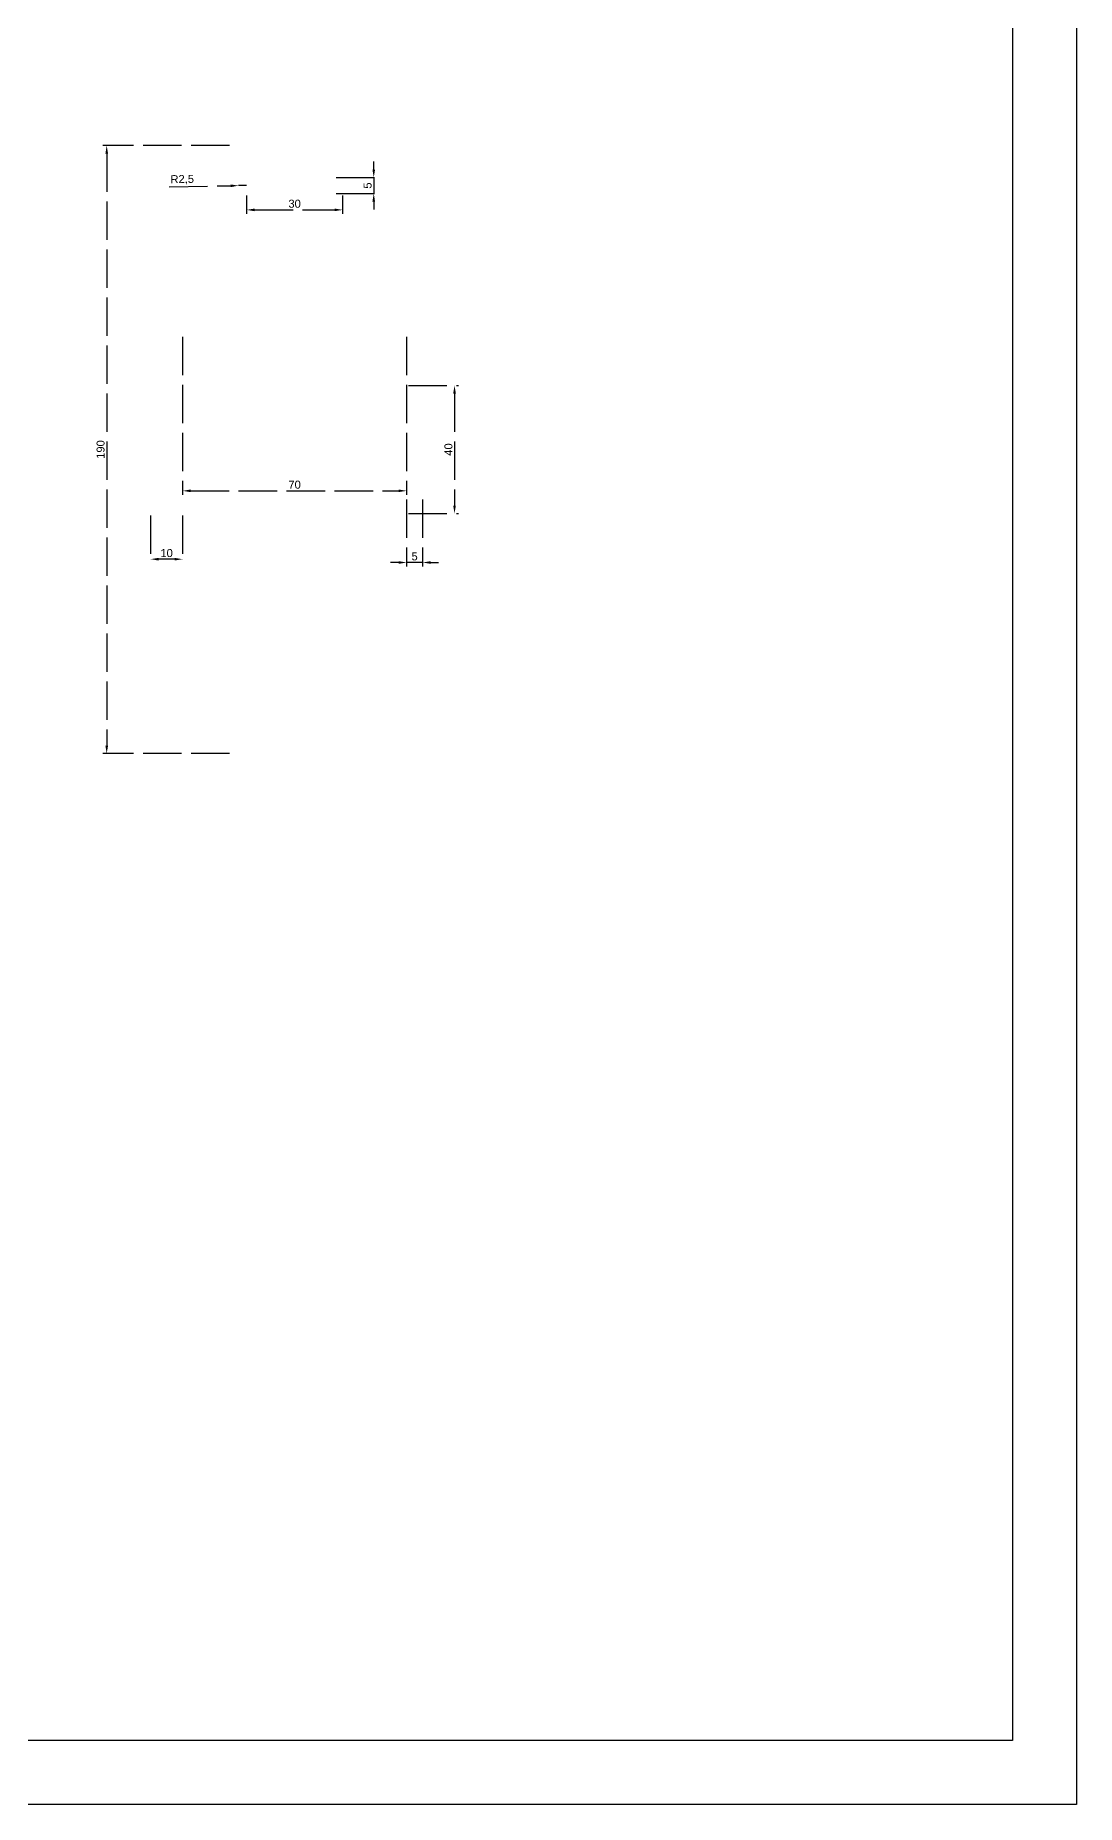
# Model space of a CAD drawing. Header units: millimetres. Extents: x 155 to 1344, y 107 to 948.
# Drawn here: x 1019 to 1344, y 107 to 660 of the extents above; entities that cross this region are included whole.
import ezdxf

# ---------------------------------------------------------------- set-up
doc = ezdxf.new("R2010")
doc.units = ezdxf.units.MM
doc.linetypes.add('ACAD_ISO02W100', pattern=[15, 12, -3])
doc.layers.add('AuxiliaryLayer', color=170, linetype='ACAD_ISO02W100')
doc.layers.add('WorkingLayer', color=7, linetype='Continuous')
doc.styles.get("Standard").update_dxf_attribs({"font": 'arial.ttf'})
doc.dimstyles.new('ISO-25', dxfattribs={"dimtxt": 2.5, "dimasz": 2.5, "dimexe": 1.25, "dimexo": 0.625, "dimtad": 1, "dimtxsty": 'Standard', "dimcen": 2.5, "dimadec": 0, "dimazin": 0, "dimtfac": 1, "dimtmove": 0, "dimatfit": 3, "dimfxl": 1, "dimarcsym": 0})

# ---------------------------------------------------------------- blocks, each defined once
blk = doc.blocks.new('*D84')
at = {"layer": 'AuxiliaryLayer', "color": 0, "lineweight": -2, "transparency": 16777216}
for p, q in [((1065.03, 565.49), (1065.03, 516.1)), ((1135.03, 565.49), (1135.03, 516.1)), ((1067.53, 517.35), (1132.53, 517.35))]:
    blk.add_line(p, q, dxfattribs=at)
at = {"layer": 'AuxiliaryLayer', "color": 0, "transparency": 16777216}
for points in [[(1067.53, 517.77), (1067.53, 516.94), (1065.03, 517.35)], [(1132.53, 517.77), (1132.53, 516.94), (1135.03, 517.35)]]:
    blk.add_solid(points, dxfattribs=at)
at = {"layer": 'AuxiliaryLayer', "color": 0, "transparency": 16777216, "insert": (1100.03, 519.26), "char_height": 2.5, "attachment_point": 5}
blk.add_mtext('70', dxfattribs=at)
blk = doc.blocks.new('*D85')
at = {"layer": 'AuxiliaryLayer', "color": 0, "lineweight": -2, "transparency": 16777216}
for p, q in [((1079.7, 625.25), (1040.06, 625.25)), ((1041.31, 622.75), (1041.31, 437.75)), ((1079.7, 435.25), (1040.06, 435.25))]:
    blk.add_line(p, q, dxfattribs=at)
at = {"layer": 'AuxiliaryLayer', "color": 0, "transparency": 16777216}
for points in [[(1040.9, 622.75), (1041.73, 622.75), (1041.31, 625.25)], [(1040.9, 437.75), (1041.73, 437.75), (1041.31, 435.25)]]:
    blk.add_solid(points, dxfattribs=at)
at = {"layer": 'AuxiliaryLayer', "color": 0, "transparency": 16777216, "insert": (1039.41, 530.25), "char_height": 2.5, "attachment_point": 5, "rotation": 90}
blk.add_mtext('190', dxfattribs=at)
blk = doc.blocks.new('*D86')
at = {"layer": 'AuxiliaryLayer', "color": 0, "lineweight": -2, "transparency": 16777216}
for p, q in [((1060.84, 612.36), (1080.03, 612.67)), ((1085.03, 612.75), (1082.53, 612.71))]:
    blk.add_line(p, q, dxfattribs=at)
at = {"layer": 'AuxiliaryLayer', "color": 0, "transparency": 16777216}
blk.add_solid([(1080.02, 613.09), (1080.04, 612.25), (1082.53, 612.71)], dxfattribs=at)
at = {"layer": 'AuxiliaryLayer', "color": 0, "transparency": 16777216, "insert": (1064.91, 614.55), "char_height": 2.5, "attachment_point": 5, "rotation": 0.9324}
blk.add_mtext('R2,5', dxfattribs=at)
blk = doc.blocks.new('*D87')
at = {"layer": 'AuxiliaryLayer', "color": 0, "lineweight": -2, "transparency": 16777216}
for p, q in [((1085.03, 609.63), (1085.03, 603.89)), ((1115.03, 609.63), (1115.03, 603.89)), ((1087.53, 605.14), (1112.53, 605.14))]:
    blk.add_line(p, q, dxfattribs=at)
at = {"layer": 'AuxiliaryLayer', "color": 0, "transparency": 16777216}
for points in [[(1087.53, 605.56), (1087.53, 604.73), (1085.03, 605.14)], [(1112.53, 605.56), (1112.53, 604.73), (1115.03, 605.14)]]:
    blk.add_solid(points, dxfattribs=at)
at = {"layer": 'AuxiliaryLayer', "color": 0, "transparency": 16777216, "insert": (1100.03, 607.05), "char_height": 2.5, "attachment_point": 5}
blk.add_mtext('30', dxfattribs=at)
blk = doc.blocks.new('*D88')
at = {"layer": 'AuxiliaryLayer', "color": 0, "lineweight": -2, "transparency": 16777216}
for p, q in [((1124.76, 617.75), (1124.76, 620.25)), ((1113.01, 615.25), (1126.01, 615.25)), ((1124.76, 615.25), (1124.76, 610.25)), ((1113.01, 610.25), (1126.01, 610.25)), ((1124.76, 607.75), (1124.76, 605.25))]:
    blk.add_line(p, q, dxfattribs=at)
at = {"layer": 'AuxiliaryLayer', "color": 0, "transparency": 16777216}
for points in [[(1124.34, 617.75), (1125.17, 617.75), (1124.76, 615.25)], [(1124.34, 607.75), (1125.17, 607.75), (1124.76, 610.25)]]:
    blk.add_solid(points, dxfattribs=at)
at = {"layer": 'AuxiliaryLayer', "color": 0, "transparency": 16777216, "insert": (1122.86, 612.75), "char_height": 2.5, "attachment_point": 5, "rotation": 90}
blk.add_mtext('5', dxfattribs=at)
blk = doc.blocks.new('*D64')
at = {"layer": 'AuxiliaryLayer', "color": 0, "lineweight": -2, "transparency": 16777216}
for p, q in [((1135.65, 550.25), (1151.26, 550.25)), ((1150.01, 547.75), (1150.01, 512.75)), ((1135.65, 510.25), (1151.26, 510.25))]:
    blk.add_line(p, q, dxfattribs=at)
at = {"layer": 'AuxiliaryLayer', "color": 0, "transparency": 16777216}
for points in [[(1149.59, 547.75), (1150.43, 547.75), (1150.01, 550.25)], [(1149.59, 512.75), (1150.43, 512.75), (1150.01, 510.25)]]:
    blk.add_solid(points, dxfattribs=at)
at = {"layer": 'AuxiliaryLayer', "color": 0, "transparency": 16777216, "insert": (1148.11, 530.25), "char_height": 2.5, "attachment_point": 5, "rotation": 90}
blk.add_mtext('40', dxfattribs=at)
blk = doc.blocks.new('*D65')
at = {"layer": 'AuxiliaryLayer', "color": 0, "lineweight": -2, "transparency": 16777216}
for p, q in [((1055.03, 509.63), (1055.03, 494.74)), ((1065.03, 509.63), (1065.03, 494.74)), ((1062.53, 495.99), (1057.53, 495.99))]:
    blk.add_line(p, q, dxfattribs=at)
at = {"layer": 'AuxiliaryLayer', "color": 0, "transparency": 16777216}
for points in [[(1057.53, 496.4), (1057.53, 495.57), (1055.03, 495.99)], [(1062.53, 496.4), (1062.53, 495.57), (1065.03, 495.99)]]:
    blk.add_solid(points, dxfattribs=at)
at = {"layer": 'AuxiliaryLayer', "color": 0, "transparency": 16777216, "insert": (1060.03, 497.89), "char_height": 2.5, "attachment_point": 5}
blk.add_mtext('10', dxfattribs=at)
blk = doc.blocks.new('*D89')
at = {"layer": 'AuxiliaryLayer', "color": 0, "lineweight": -2, "transparency": 16777216}
for p, q in [((1135.03, 514.63), (1135.03, 493.7)), ((1140.03, 514.63), (1140.03, 493.7)), ((1132.53, 494.95), (1130.03, 494.95)), ((1140.03, 494.95), (1135.03, 494.95)), ((1142.53, 494.95), (1145.03, 494.95))]:
    blk.add_line(p, q, dxfattribs=at)
at = {"layer": 'AuxiliaryLayer', "color": 0, "transparency": 16777216}
for points in [[(1132.53, 495.37), (1132.53, 494.53), (1135.03, 494.95)], [(1142.53, 495.37), (1142.53, 494.53), (1140.03, 494.95)]]:
    blk.add_solid(points, dxfattribs=at)
at = {"layer": 'AuxiliaryLayer', "color": 0, "transparency": 16777216, "insert": (1137.53, 496.85), "char_height": 2.5, "attachment_point": 5}
blk.add_mtext('5', dxfattribs=at)

msp = doc.modelspace()

# ---------------------------------------------------------------- linework, layer by layer
at = {"layer": 'WorkingLayer', "color": 7, "linetype": 'ByBlock'}
for p, q in [((1344.416, 947.814), (1344.416, 106.814)), ((1324.416, 927.814), (1324.416, 126.814)), ((1324.416, 126.814), (175.416, 126.814)), ((1344.416, 106.814), (155.416, 106.814))]:
    msp.add_line(p, q, dxfattribs=at)

# ---------------------------------------------------------------- dimensions: what is measured, and where the dimension line sits
at = {"layer": 'AuxiliaryLayer'}
for p1, p2, distance, picture, middle in [((1080.327, 625.251, -1), (1080.327, 435.251, -1), -39.013, '*D85', (1039.413, 530.251)), ((1112.383, 615.251), (1112.383, 610.251), 12.372, '*D88', (1122.859, 612.751)), ((1085.03, 610.251), (1115.03, 610.251), -5.107, '*D87', (1100.03, 607.046)), ((1065.03, 566.111), (1135.03, 566.111), -48.756, '*D84', (1100.03, 519.256)), ((1135.03, 550.251, -10), (1135.03, 510.251, -10), 14.979, '*D64', (1148.108, 530.251, -5)), ((1140.03, 515.251), (1135.03, 515.251), 20.301, '*D89', (1137.53, 496.846)), ((1065.03, 510.251, -5), (1055.03, 510.251, -5), 14.263, '*D65', (1060.03, 497.889))]:
    dim = msp.add_aligned_dim(p1=p1, p2=p2, distance=distance, dimstyle='ISO-25', dxfattribs=at)
    dim.commit()
    dim.dimension.update_dxf_attribs({"geometry": picture, "text_midpoint": middle})
dim = msp.add_radius_dim(center=(1085.03, 612.751, -10), mpoint=(1082.53, 612.71, -10), dimstyle='ISO-25', dxfattribs=at)
dim.commit()
dim.dimension.update_dxf_attribs({"geometry": '*D86', "text_midpoint": (1064.945, 612.424), "dimtype": 164})

doc.saveas('drawing.dxf')
